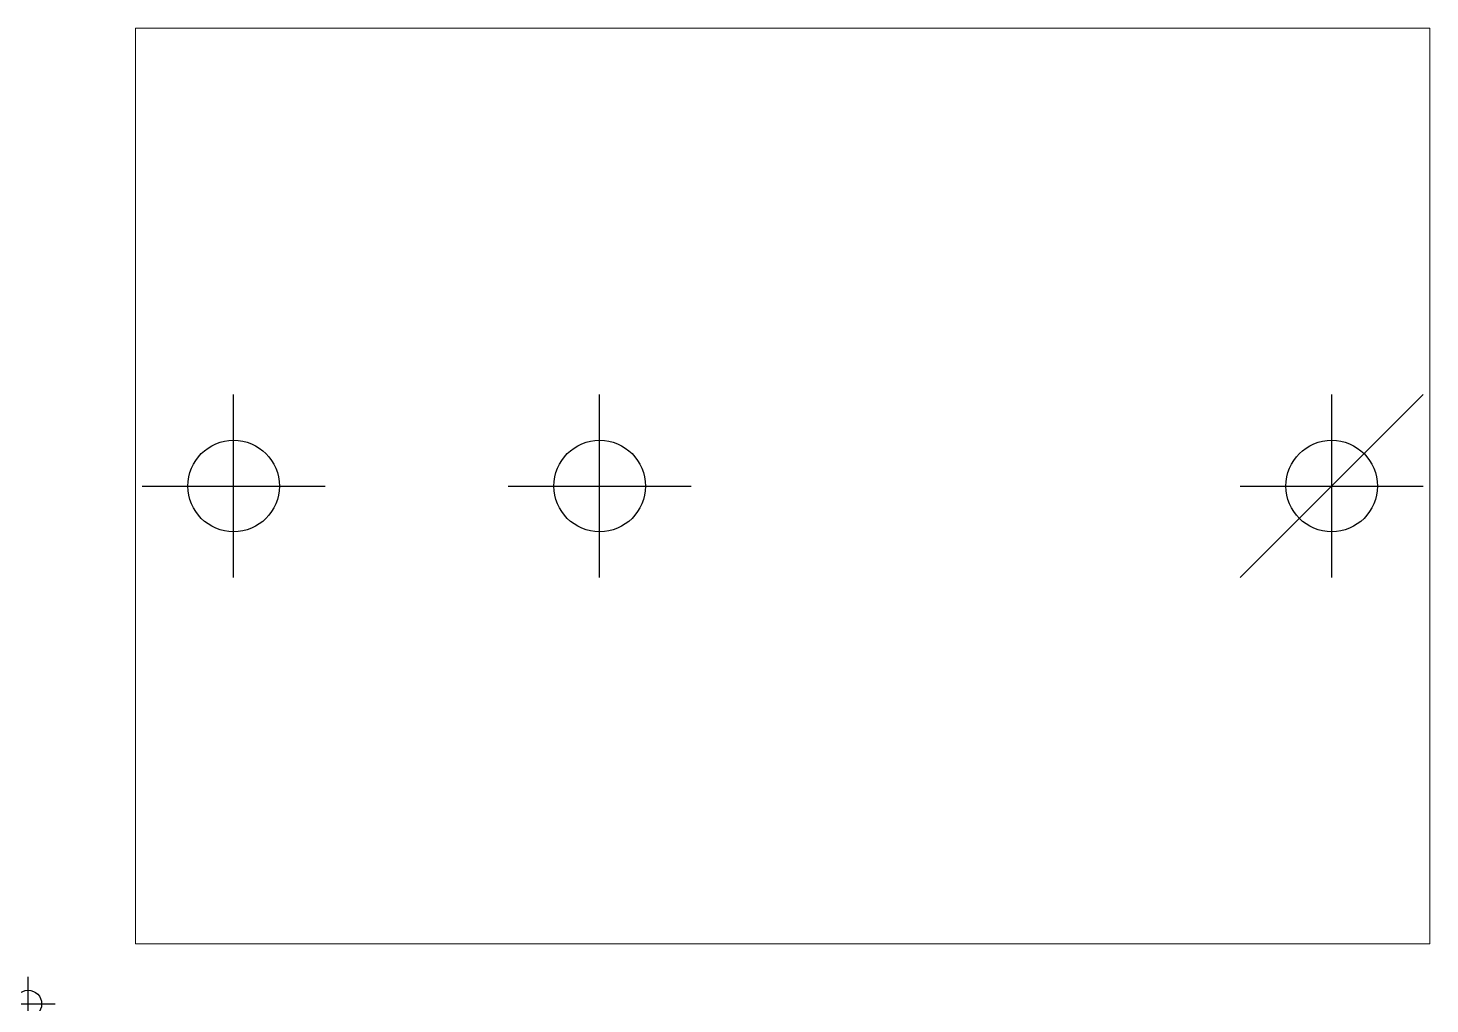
# Paper-space layout 'Sheet' of a CAD drawing. Header units: millimetres. Extents: x 10 to 267, y 10 to 189.
# The model-space entities are those that its viewports show. They can reach past a viewport. Long polylines and large blocks are cut down to what shows.
import ezdxf

# ---------------------------------------------------------------- set-up
doc = ezdxf.new("R2010")
doc.units = ezdxf.units.MM
doc.header["$PDMODE"] = 34
doc.header["$PDSIZE"] = 5
doc.layers.add('NOPLOT', color=7, linetype='Continuous', plot=False)

# ---------------------------------------------------------------- blocks, each defined once
blk = doc.blocks.new('BYBLOCKPOINT')
at = {"color": 0, "linetype": 'ByBlock'}
blk.add_line((-5, -5), (5, 5), dxfattribs=at)
blk.add_point((0, 0), dxfattribs=at)

msp = doc.modelspace()

# ---------------------------------------------------------------- linework, layer by layer
msp.add_point((0, 0))
at = {"layer": 'Defpoints'}
msp.add_point((40, 0), dxfattribs=at)
at = {"layer": 'NOPLOT'}
msp.add_point((20, 0), dxfattribs=at)

# ---------------------------------------------------------------- block references
msp.add_blockref('BYBLOCKPOINT', (60, 0))

psp = doc.layouts.new('Sheet')

# ---------------------------------------------------------------- linework, layer by layer
psp.add_point((10, 10))

# ---------------------------------------------------------------- viewports
at = {"layer": '0'}
psp.add_viewport(center=(148.5, 105), size=(237.6, 168), view_center_point=(30, 0), view_height=50.01778, dxfattribs=at)

doc.saveas('drawing.dxf')
